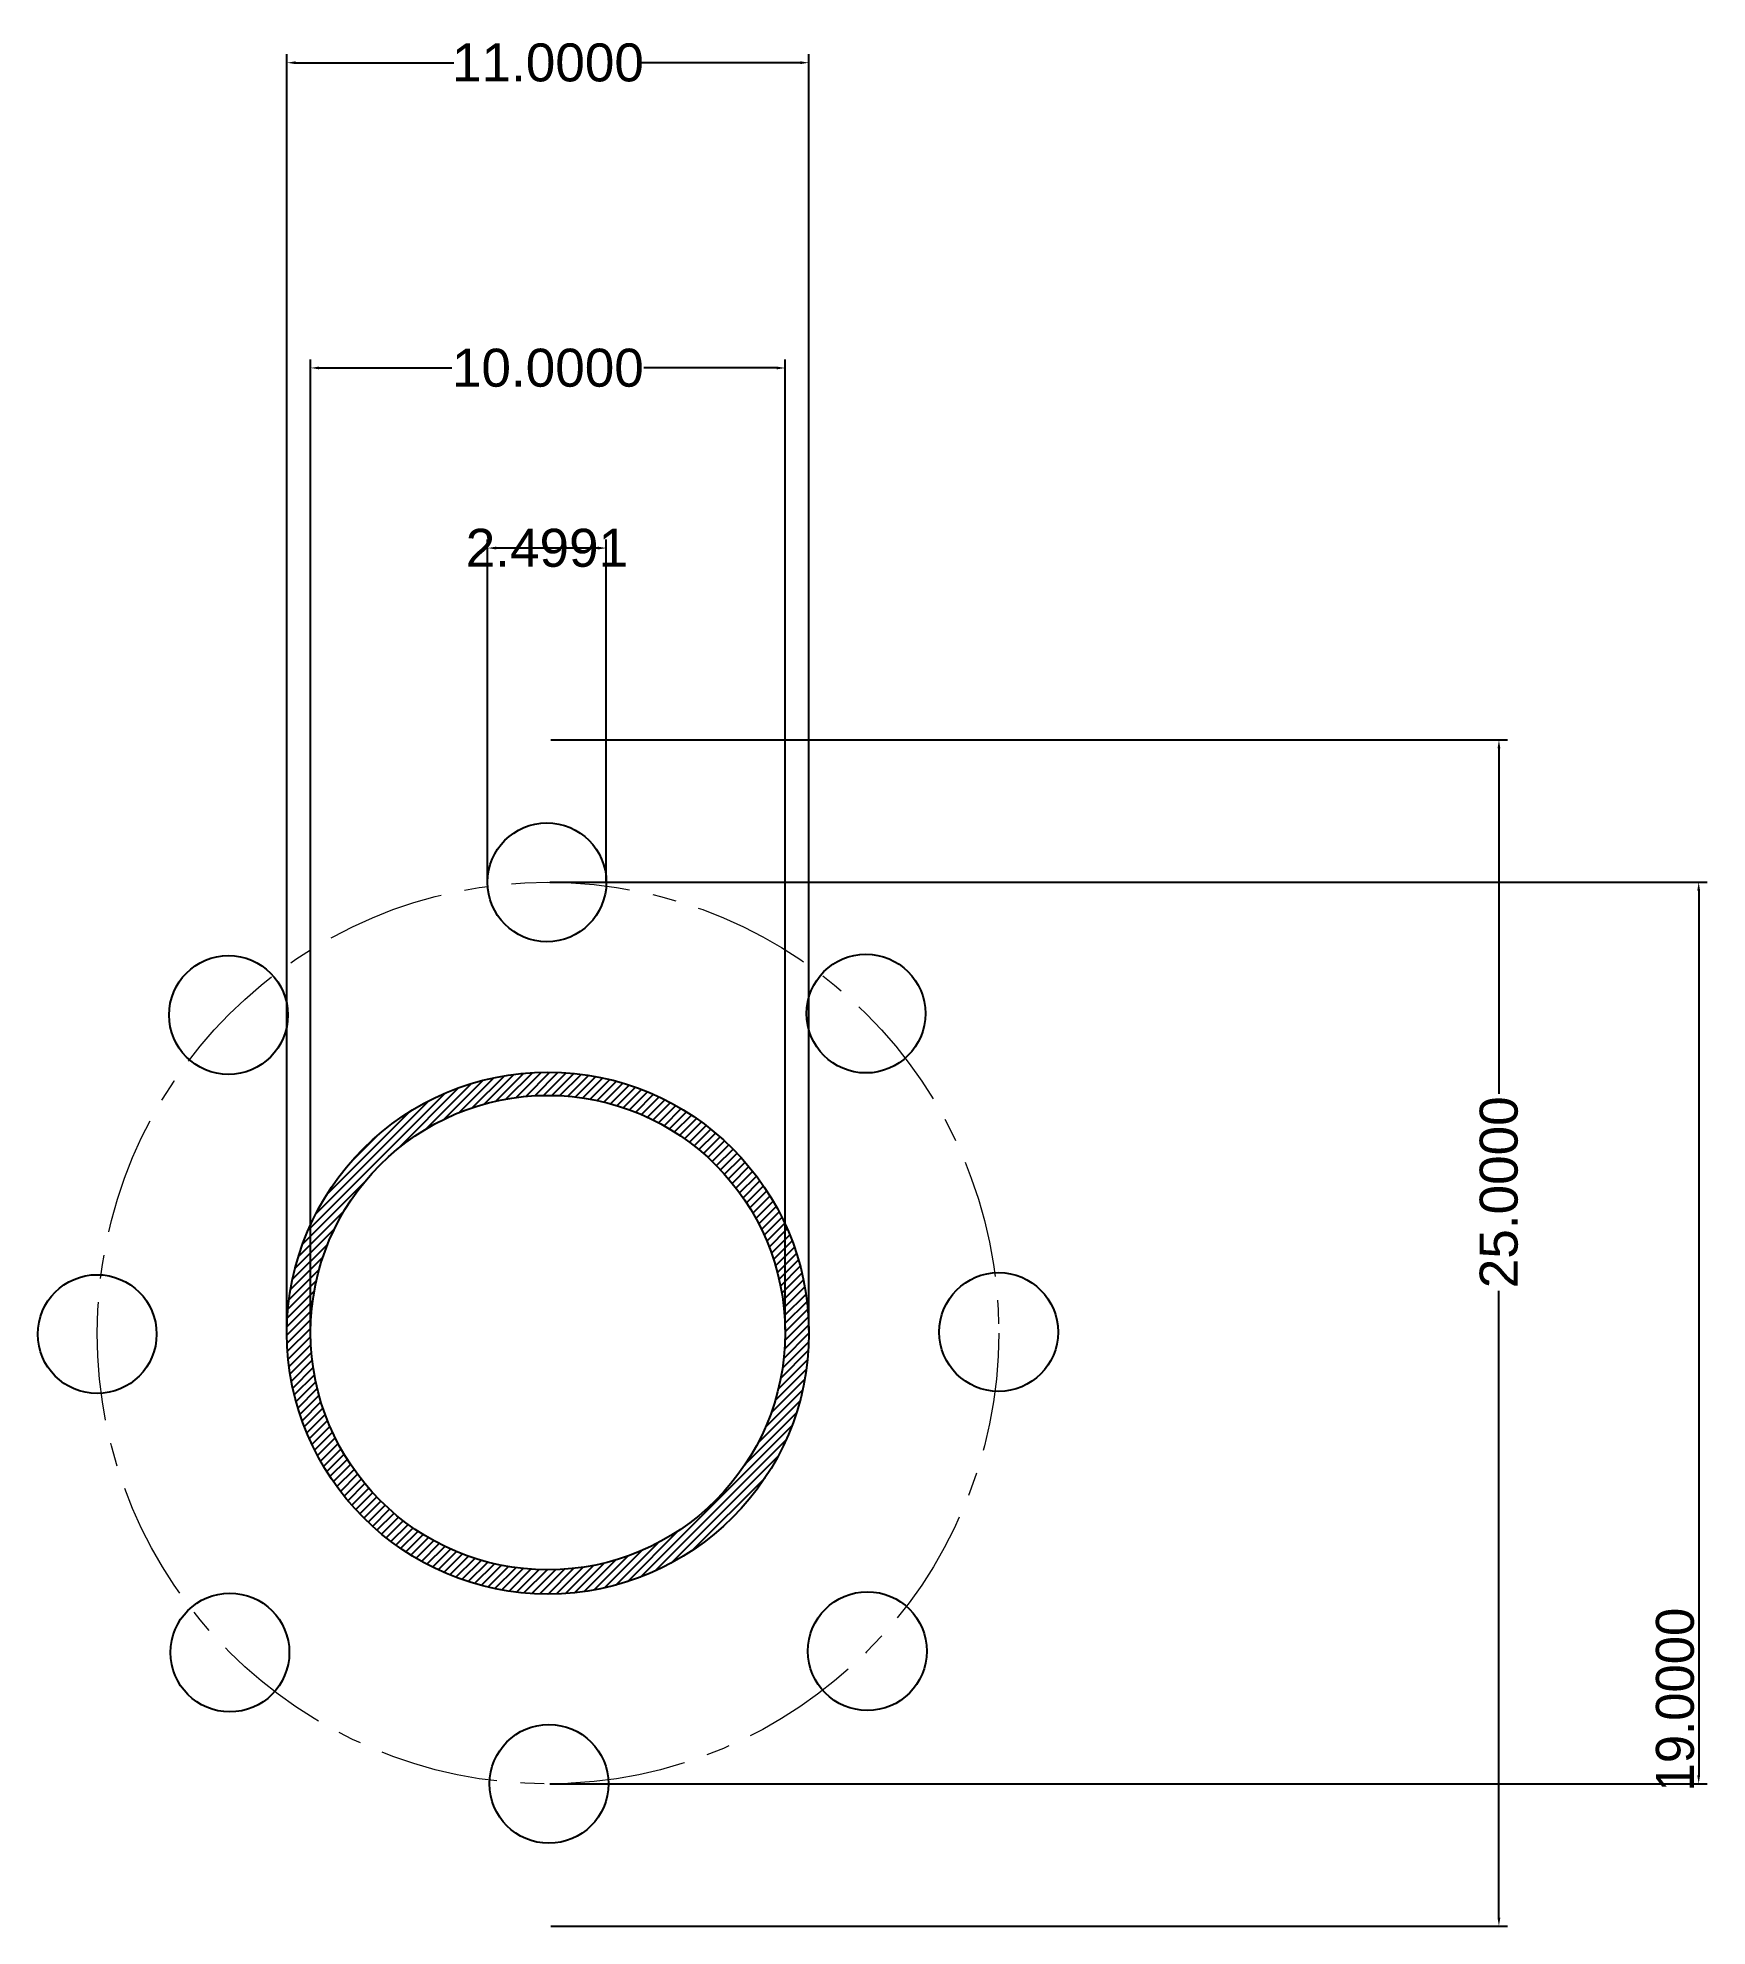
# Model space of a CAD drawing. Header units: inches. Extents: x 131.8 to 167, y 103.8 to 143.6.
import ezdxf

# ---------------------------------------------------------------- set-up
doc = ezdxf.new("R2010")
doc.units = ezdxf.units.IN
doc.header["$MEASUREMENT"] = 0
doc.linetypes.add('CENTERX2', pattern=[4, 2.5, -0.5, 0.5, -0.5])
doc.layers.add('helper', color=7, linetype='Continuous')
doc.layers.add('small circle', color=7, linetype='Continuous')
doc.styles.add('Annotative', font='Arial.ttf')
doc.styles.get("Standard").update_dxf_attribs({"font": 'Arial.ttf'})
doc.dimstyles.get("Standard").update_dxf_attribs({"dimtxt": 0.801, "dimasz": 0.18, "dimexe": 0.18, "dimexo": 0.0625, "dimgap": 0.09, "dimtad": 0, "dimtoh": 1, "dimdec": 4, "dimzin": 0, "dimdsep": 46, "dimtxsty": 'Standard', "dimcen": 0.09, "dimadec": 0, "dimazin": 0, "dimtfac": 1, "dimtdec": 4, "dimtofl": 0, "dimtmove": 0, "dimatfit": 3, "dimfxl": 1, "dimtolj": 1, "dimtzin": 0, "dimarcsym": 0})

# ---------------------------------------------------------------- blocks, each defined once
blk = doc.blocks.new('*U6')
at = {"layer": 'small circle'}
blk.add_circle((0, 0), 1.252, dxfattribs=at)
blk = doc.blocks.new('*U8')
at = {"layer": 'helper', "color": 0, "linetype": 'ByBlock', "lineweight": -2, "transparency": 16777216}
blk.add_blockref('*U6', (85.002, 49.537), dxfattribs=at)
for p, rotation in [((78.291, 46.74), 45), ((91.726, 46.77), 315.0000000000001), ((75.524, 40.016), 90), ((94.523, 40.059), 270), ((78.321, 33.305), 135), ((91.756, 33.335), 225), ((85.045, 30.537), 180)]:
    blk.add_blockref('*U6', p, dxfattribs=dict(at, rotation=rotation))
blk = doc.blocks.new('*D16')
at = {"color": 0, "lineweight": -2, "transparency": 16777216}
for p, q in [((142.65, 128.771), (162.811, 128.771)), ((162.631, 128.591), (162.631, 121.311)), ((162.631, 103.951), (162.631, 117.164)), ((142.65, 103.771), (162.811, 103.771))]:
    blk.add_line(p, q, dxfattribs=at)
at = {"color": 0, "transparency": 16777216}
for points in [[(162.601, 128.591), (162.661, 128.591), (162.631, 128.771)], [(162.601, 103.951), (162.661, 103.951), (162.631, 103.771)]]:
    blk.add_solid(points, dxfattribs=at)
at = {"layer": 'Defpoints', "color": 0, "transparency": 16777216}
for p in [(142.588, 128.771, 1), (142.588, 103.771, 1), (162.631, 103.771)]:
    blk.add_point(p, dxfattribs=at)
at = {"color": 0, "transparency": 16777216, "insert": (162.631, 119.238), "char_height": 0.801, "attachment_point": 5, "rotation": 90}
blk.add_mtext('\\A1;25.0000', dxfattribs=at)
blk = doc.blocks.new('*D17')
at = {"color": 0, "lineweight": -2, "transparency": 16777216}
for p, q in [((141.317, 125.748), (141.317, 132.994)), ((143.816, 125.754), (143.816, 132.994)), ((143.636, 132.814), (141.497, 132.814))]:
    blk.add_line(p, q, dxfattribs=at)
at = {"color": 0, "transparency": 16777216}
for points in [[(141.497, 132.844), (141.497, 132.784), (141.317, 132.814)], [(143.636, 132.844), (143.636, 132.784), (143.816, 132.814)]]:
    blk.add_solid(points, dxfattribs=at)
at = {"layer": 'Defpoints', "color": 0, "transparency": 16777216}
for p in [(141.317, 132.814), (141.317, 125.685), (143.816, 125.691)]:
    blk.add_point(p, dxfattribs=at)
at = {"color": 0, "transparency": 16777216, "insert": (142.566, 132.814), "char_height": 0.801, "attachment_point": 5}
blk.add_mtext('\\A1;2.4991', dxfattribs=at)
blk = doc.blocks.new('*D18')
at = {"color": 0, "lineweight": -2, "transparency": 16777216}
for p, q in [((137.088, 116.333), (137.088, 143.222)), ((137.268, 143.042), (140.607, 143.042)), ((147.908, 143.042), (144.568, 143.042)), ((148.088, 116.333), (148.088, 143.222))]:
    blk.add_line(p, q, dxfattribs=at)
at = {"color": 0, "transparency": 16777216}
for points in [[(137.268, 143.072), (137.268, 143.012), (137.088, 143.042)], [(147.908, 143.072), (147.908, 143.012), (148.088, 143.042)]]:
    blk.add_solid(points, dxfattribs=at)
at = {"layer": 'Defpoints', "color": 0, "transparency": 16777216}
for p in [(137.088, 143.042), (137.088, 116.271), (148.088, 116.271)]:
    blk.add_point(p, dxfattribs=at)
at = {"color": 0, "transparency": 16777216, "insert": (142.588, 143.042), "char_height": 0.801, "attachment_point": 5}
blk.add_mtext('\\A1;11.0000', dxfattribs=at)
blk = doc.blocks.new('*D19')
at = {"color": 0, "lineweight": -2, "transparency": 16777216}
for p, q in [((137.586, 116.343), (137.586, 136.789)), ((137.766, 136.609), (140.562, 136.609)), ((147.406, 136.609), (144.611, 136.609)), ((147.586, 116.343), (147.586, 136.789))]:
    blk.add_line(p, q, dxfattribs=at)
at = {"color": 0, "transparency": 16777216}
for points in [[(137.766, 136.639), (137.766, 136.579), (137.586, 136.609)], [(147.406, 136.639), (147.406, 136.579), (147.586, 136.609)]]:
    blk.add_solid(points, dxfattribs=at)
at = {"layer": 'Defpoints', "color": 0, "transparency": 16777216}
for p in [(137.586, 136.609), (137.586, 116.281), (147.586, 116.281)]:
    blk.add_point(p, dxfattribs=at)
at = {"color": 0, "transparency": 16777216, "insert": (142.586, 136.609), "char_height": 0.801, "attachment_point": 5}
blk.add_mtext('\\A1;10.0000', dxfattribs=at)
blk = doc.blocks.new('*D21')
at = {"color": 0, "lineweight": -2, "transparency": 16777216}
for p, q in [((142.629, 125.771), (167.021, 125.771)), ((166.841, 125.591), (166.841, 106.951)), ((142.629, 106.771), (167.021, 106.771))]:
    blk.add_line(p, q, dxfattribs=at)
at = {"color": 0, "transparency": 16777216}
for points in [[(166.811, 125.591), (166.871, 125.591), (166.841, 125.771)], [(166.811, 106.951), (166.871, 106.951), (166.841, 106.771)]]:
    blk.add_solid(points, dxfattribs=at)
at = {"layer": 'Defpoints', "color": 0, "transparency": 16777216}
for p in [(142.566, 125.771), (142.566, 106.771), (166.841, 106.771)]:
    blk.add_point(p, dxfattribs=at)
at = {"color": 0, "transparency": 16777216, "insert": (166.345, 108.547), "char_height": 0.801, "width": 2.78715, "attachment_point": 5, "rotation": 90, "style": 'Annotative'}
blk.add_mtext('\\A1;{\\fCommercialScript|b0|i0|c0|p0;19.0000}', dxfattribs=at)

msp = doc.modelspace()

# ---------------------------------------------------------------- hatches: boundary and pattern name
h = msp.add_hatch()
h.set_pattern_fill('ANSI31', color=1)
h.paths.add_polyline_path([(147.58633, 116.28061, 1), (137.58633, 116.28061, 1)], flags=16)
h.paths.add_polyline_path([(148.08751, 116.27083, 1), (137.08751, 116.27083, 1)])
h.paths.add_polyline_path([(137.58633, 116.28061, -1), (147.58633, 116.28061, -1)], flags=0)

# ---------------------------------------------------------------- linework, layer by layer
at = {"color": 4, "linetype": 'CENTERX2', "lineweight": 5, "transparency": 33554633}
msp.add_circle((142.58751, 116.27083), 9.5, dxfattribs=at)
at = {"color": 4}
msp.add_circle((142.58751, 116.27083), 5.5, dxfattribs=at)
at = {"layer": 'small circle'}
msp.add_circle((142.58633, 116.28061), 5, dxfattribs=at)

# ---------------------------------------------------------------- block references
at = {"layer": 'helper'}
msp.add_blockref('*U8', (57.56401, 76.23343), dxfattribs=at)

# ---------------------------------------------------------------- dimensions: what is measured, and where the dimension line sits
at = {"color": 1}
for base, p1, p2, picture, middle in [((137.08751, 143.04173), (148.08751, 116.27083), (137.08751, 116.27083), '*D18', (142.58751, 143.04173)), ((137.58633, 136.60887), (147.58633, 116.28061), (137.58633, 116.28061), '*D19', (142.58633, 136.60887)), ((141.31691, 132.81394), (143.81603, 125.69106), (141.31691, 125.68547), '*D17', (142.56647, 132.81394))]:
    dim = msp.add_linear_dim(base=base, p1=p1, p2=p2, dimstyle='Standard', dxfattribs=at)
    dim.commit()
    dim.dimension.update_dxf_attribs({"geometry": picture, "text_midpoint": middle, "dimtype": 160})
dim = msp.add_linear_dim(base=(162.63131, 103.77083), p1=(142.58753, 128.77083, 1), p2=(142.58753, 103.77083, 1), angle=90, dimstyle='Standard', dxfattribs=at)
dim.commit()
dim.dimension.update_dxf_attribs({"geometry": '*D16', "text_midpoint": (162.63131, 119.23764), "dimtype": 160})
dim = msp.add_linear_dim(base=(166.841156, 106.770851), p1=(142.566288, 125.770804), p2=(142.566288, 106.770851), angle=90, text='{\\fCommercialScript|b0|i0|c0|p0;<>}', dimstyle='Standard', override={"dimtad": 3, "dimtxsty": 'Annotative'}, dxfattribs=at)
dim.commit()
dim.dimension.update_dxf_attribs({"geometry": '*D21', "text_midpoint": (166.841156, 108.547055), "dimtype": 160})

doc.saveas('drawing.dxf')
